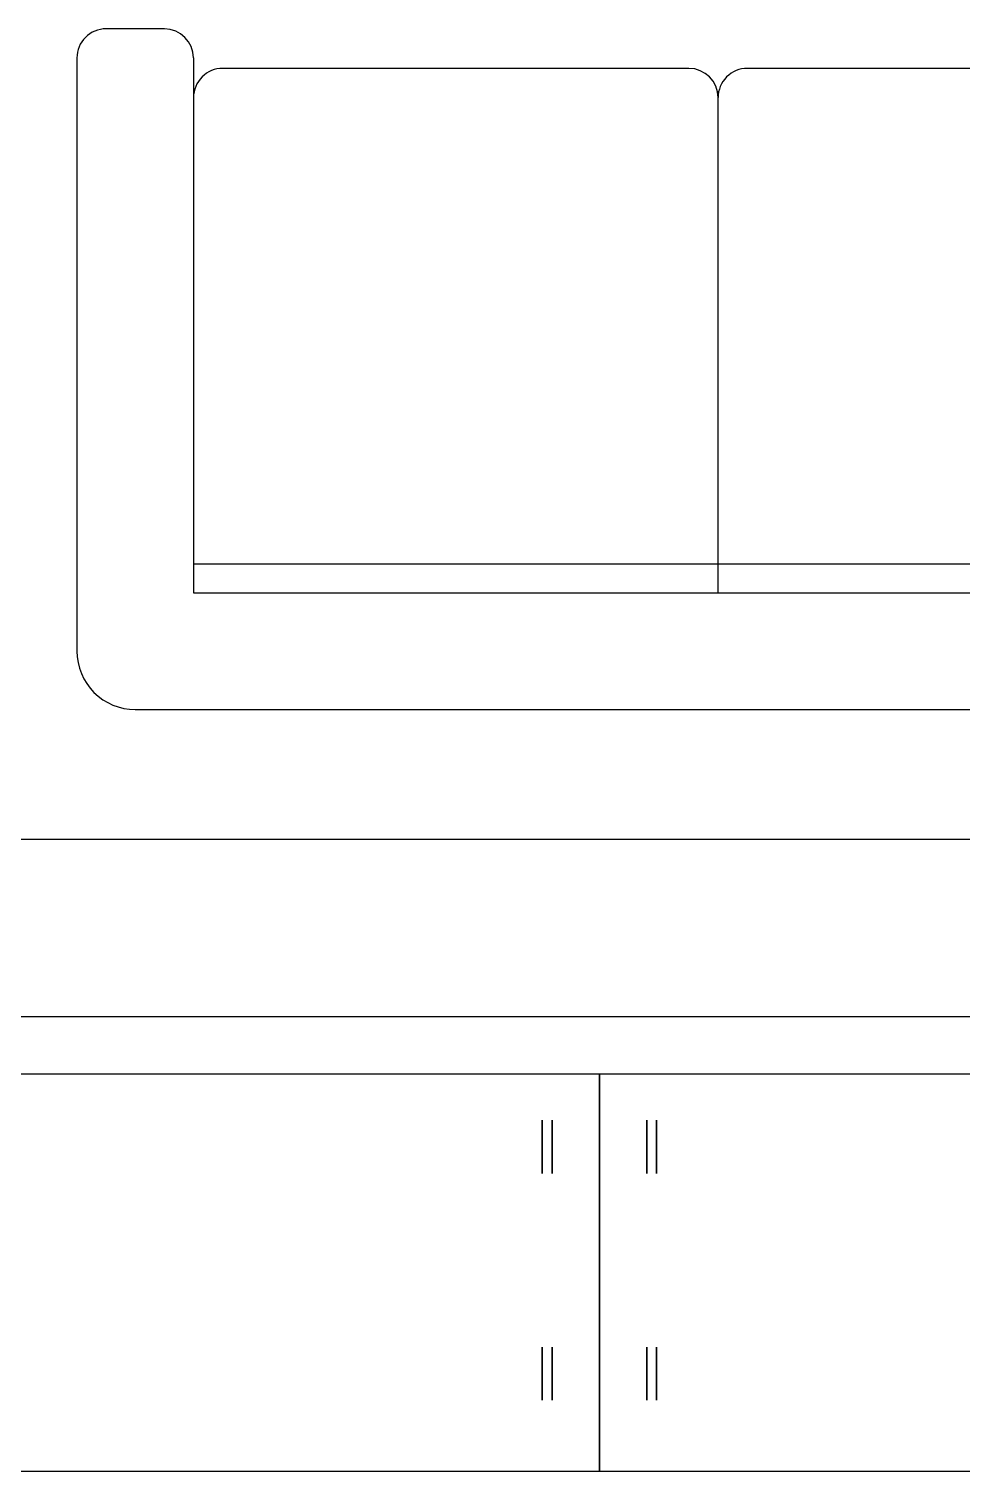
# Model space of a CAD drawing. Header units: inches. Extents: x 482566 to 494966, y -26460 to -22226.
# Drawn here: x 487843 to 487890.4, y -24387.8 to -24314.5 of the extents above; entities that cross this region are included whole.
import ezdxf

# ---------------------------------------------------------------- set-up
doc = ezdxf.new("R2010")
doc.units = ezdxf.units.IN
doc.header["$LTSCALE"] = 15
doc.header["$MEASUREMENT"] = 0
for name, color, linetype in [('furniture', 4, 'Continuous'), ('I-FURN', 4, 'Continuous'), ('I-WALL-IN', 3, 'Continuous')]:
    doc.layers.add(name, color=color, linetype=linetype)

# ---------------------------------------------------------------- blocks, each defined once
blk = doc.blocks.new('A$C356546E5')
at = {"layer": 'furniture'}
for p, q in [((1.129, 49.694), (24.121, 49.694)), ((0, 46.306), (0, 48.565)), ((26.38, 2.259), (26.38, 47.435)), ((21.863, 45.176), (1.129, 45.176)), ((20.733, 4.518), (20.733, 45.176)), ((21.863, 4.518), (21.863, 45.176)), ((1.533, 44.047), (1.533, 25.976)), ((21.863, 24.847), (2.663, 24.847)), ((1.533, 23.718), (1.533, 5.647)), ((1.129, 4.518), (21.863, 4.518)), ((0, 3.388), (0, 1.129)), ((1.129, 0), (24.121, 0))]:
    blk.add_line(p, q, dxfattribs=at)
for centre, major_axis, start_param, end_param in [((1.129, 48.565), (-0.799, 0.799), -0.785398, 0.785398), ((24.121, 47.435), (1.597, 1.597), 5.497787, 7.068583), ((1.129, 46.306), (0.799, 0.799), 2.356194, 3.926991), ((2.663, 44.047), (0.799, 0.799), 0.785398, 2.356194), ((2.663, 25.976), (0.799, 0.799), 2.356194, 3.926991), ((2.663, 23.718), (0.799, 0.799), 0.785398, 2.356194), ((2.663, 5.647), (0.799, 0.799), 2.356194, 3.926991), ((1.129, 3.388), (-0.799, 0.799), -0.785398, 0.785398), ((24.121, 2.259), (-1.597, 1.597), 2.356194, 3.926991), ((1.129, 1.129), (0.799, 0.799), 2.356194, 3.926991)]:
    blk.add_ellipse(centre, major_axis=major_axis, ratio=1, start_param=start_param, end_param=end_param, dxfattribs=at)

msp = doc.modelspace()

# ---------------------------------------------------------------- linework, layer by layer
at = {"layer": 'I-FURN', "elevation": 3.33}
for points in [[(487871.992, -24367.644), (487811.152, -24367.644), (487811.152, -24387.804), (487871.992, -24387.804)], [(487932.832, -24367.644), (487871.992, -24367.644), (487871.992, -24387.804), (487932.832, -24387.804)]]:
    msp.add_lwpolyline(points, close=True, dxfattribs=at)
at = {"layer": 'I-FURN', "extrusion": (-1, -2.44921e-16, 2.22045e-16)}
for centre in [(24371.334, 4.68, -487869.089), (24382.854, 4.68, -487869.089)]:
    msp.add_circle(centre, 1.35, dxfattribs=at)
at = {"layer": 'I-FURN', "extrusion": (1, 2.44921e-16, 2.22045e-16)}
for centre in [(-24371.334, 4.68, 487869.584), (-24382.854, 4.68, 487869.584)]:
    msp.add_circle(centre, 1.35, dxfattribs=at)
at = {"layer": 'I-FURN', "extrusion": (-1, 2.44921e-16, 2.22045e-16)}
for centre in [(24371.334, 4.68, -487874.399), (24382.854, 4.68, -487874.399)]:
    msp.add_circle(centre, 1.35, dxfattribs=at)
at = {"layer": 'I-FURN', "extrusion": (1, -2.44921e-16, 2.22045e-16)}
for centre in [(-24371.334, 4.68, 487874.894), (-24382.854, 4.68, 487874.894)]:
    msp.add_circle(centre, 1.35, dxfattribs=at)
at = {"layer": 'I-WALL-IN'}
for p, q in [((487994.737, -24355.721, 6.93), (487802.454, -24355.721, 6.93)), ((487947.153, -24364.721, 6.93), (487802.454, -24364.721, 6.93)), ((487994.737, -24364.721, 6.93), (487802.454, -24364.721, 6.93))]:
    msp.add_line(p, q, dxfattribs=at)

# ---------------------------------------------------------------- block references
at = {"layer": 'furniture', "xscale": 1.310553119927292, "yscale": 1.310553119927292, "zscale": 1.310553119927292, "rotation": 270}
msp.add_blockref('A$C356546E5', (487845.455, -24314.547, 6.93), dxfattribs=at)

doc.saveas('drawing.dxf')
